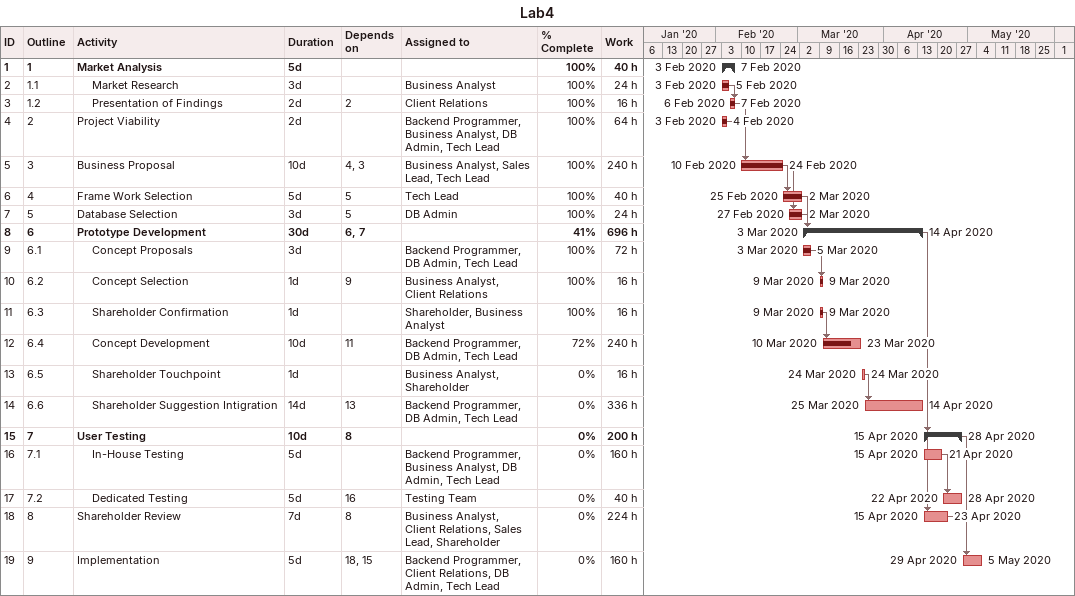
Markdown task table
Lab4

| ID | WBS | Task | Duration | Start | Finish | Predecessors | Resources | % complete | Work (h) |
|---|---|---|---|---|---|---|---|---|---|
| 1 | 1 | **Market Analysis** | 5d | 2020-02-03 | 2020-02-07 |  |  | 100 | 40 |
| 2 | 1.1 | Market Research | 3d | 2020-02-03 | 2020-02-05 |  | Business Analyst | 100 | 24 |
| 3 | 1.2 | Presentation of Findings | 2d | 2020-02-06 | 2020-02-07 | 2 | Client Relations | 100 | 16 |
| 4 | 2 | Project Viability | 2d | 2020-02-03 | 2020-02-04 |  | Backend Programmer, Business Analyst, DB Admin, Tech Lead | 100 | 64 |
| 5 | 3 | Business Proposal | 10d | 2020-02-10 | 2020-02-24 | 4, 3 | Business Analyst, Sales Lead, Tech Lead | 100 | 240 |
| 6 | 4 | Frame Work Selection | 5d | 2020-02-25 | 2020-03-02 | 5 | Tech Lead | 100 | 40 |
| 7 | 5 | Database Selection | 3d | 2020-02-27 | 2020-03-02 | 5 | DB Admin | 100 | 24 |
| 8 | 6 | **Prototype Development** | 30d | 2020-03-03 | 2020-04-14 | 6, 7 |  | 41 | 696 |
| 9 | 6.1 | Concept Proposals | 3d | 2020-03-03 | 2020-03-05 |  | Backend Programmer, DB Admin, Tech Lead | 100 | 72 |
| 10 | 6.2 | Concept Selection | 1d | 2020-03-09 | 2020-03-09 | 9 | Business Analyst, Client Relations | 100 | 16 |
| 11 | 6.3 | Shareholder Confirmation | 1d | 2020-03-09 | 2020-03-09 |  | Shareholder, Business Analyst | 100 | 16 |
| 12 | 6.4 | Concept Development | 10d | 2020-03-10 | 2020-03-23 | 11 | Backend Programmer, DB Admin, Tech Lead | 72 | 240 |
| 13 | 6.5 | Shareholder Touchpoint | 1d | 2020-03-24 | 2020-03-24 |  | Business Analyst, Shareholder | 0 | 16 |
| 14 | 6.6 | Shareholder Suggestion Intigration | 14d | 2020-03-25 | 2020-04-14 | 13 | Backend Programmer, DB Admin, Tech Lead | 0 | 336 |
| 15 | 7 | **User Testing** | 10d | 2020-04-15 | 2020-04-28 | 8 |  | 0 | 200 |
| 16 | 7.1 | In-House Testing | 5d | 2020-04-15 | 2020-04-21 |  | Backend Programmer, Business Analyst, DB Admin, Tech Lead | 0 | 160 |
| 17 | 7.2 | Dedicated Testing | 5d | 2020-04-22 | 2020-04-28 | 16 | Testing Team | 0 | 40 |
| 18 | 8 | Shareholder Review | 7d | 2020-04-15 | 2020-04-23 | 8 | Business Analyst, Client Relations, Sales Lead, Shareholder | 0 | 224 |
| 19 | 9 | Implementation | 5d | 2020-04-29 | 2020-05-05 | 18, 15 | Backend Programmer, Client Relations, DB Admin, Tech Lead | 0 | 160 |
